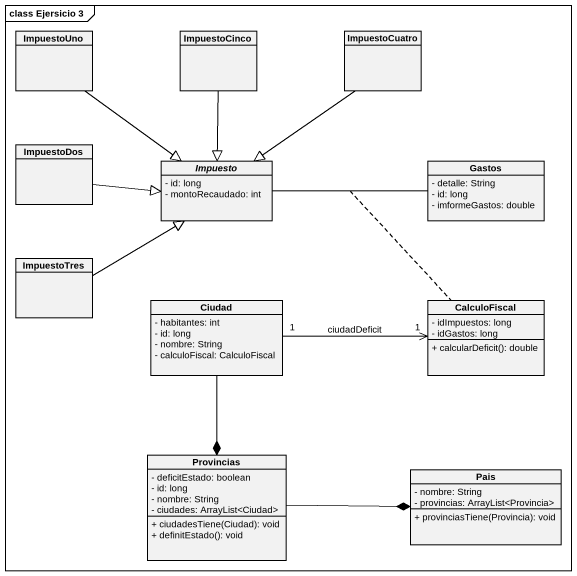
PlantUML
@startuml
mainframe class Ejersicio 3
hide circle
hide empty members
skinparam classAttributeIconSize 0
class ImpuestoUno
class ImpuestoCinco
class ImpuestoCuatro
class ImpuestoDos
abstract class Impuesto {
  - id: long
  - montoRecaudado: int
}
class Gastos {
  - detalle: String
  - id: long
  - imformeGastos: double
}
class ImpuestoTres
class Ciudad {
  - habitantes: int
  - id: long
  - nombre: String
  - calculoFiscal: CalculoFiscal
}
class CalculoFiscal {
  - idImpuestos: long
  - idGastos: long
  + calcularDeficit(): double
}
class Provincias {
  - deficitEstado: boolean
  - id: long
  - nombre: String
  - ciudades: ArrayList<Ciudad>
  + ciudadesTiene(Ciudad): void
  + definitEstado(): void
}
class Pais {
  - nombre: String
  - provincias: ArrayList<Provincia>
  + provinciasTiene(Provincia): void
}
ImpuestoUno --|> Impuesto
ImpuestoCinco --|> Impuesto
ImpuestoCuatro --|> Impuesto
ImpuestoDos -right-|> Impuesto
Impuesto -right- Gastos
(Impuesto, Gastos) .. CalculoFiscal
ImpuestoTres -right-|> Impuesto
Ciudad --* Provincias
CalculoFiscal "1" <-left- "1" Ciudad : ciudadDeficit
Provincias -right-* Pais
@enduml
